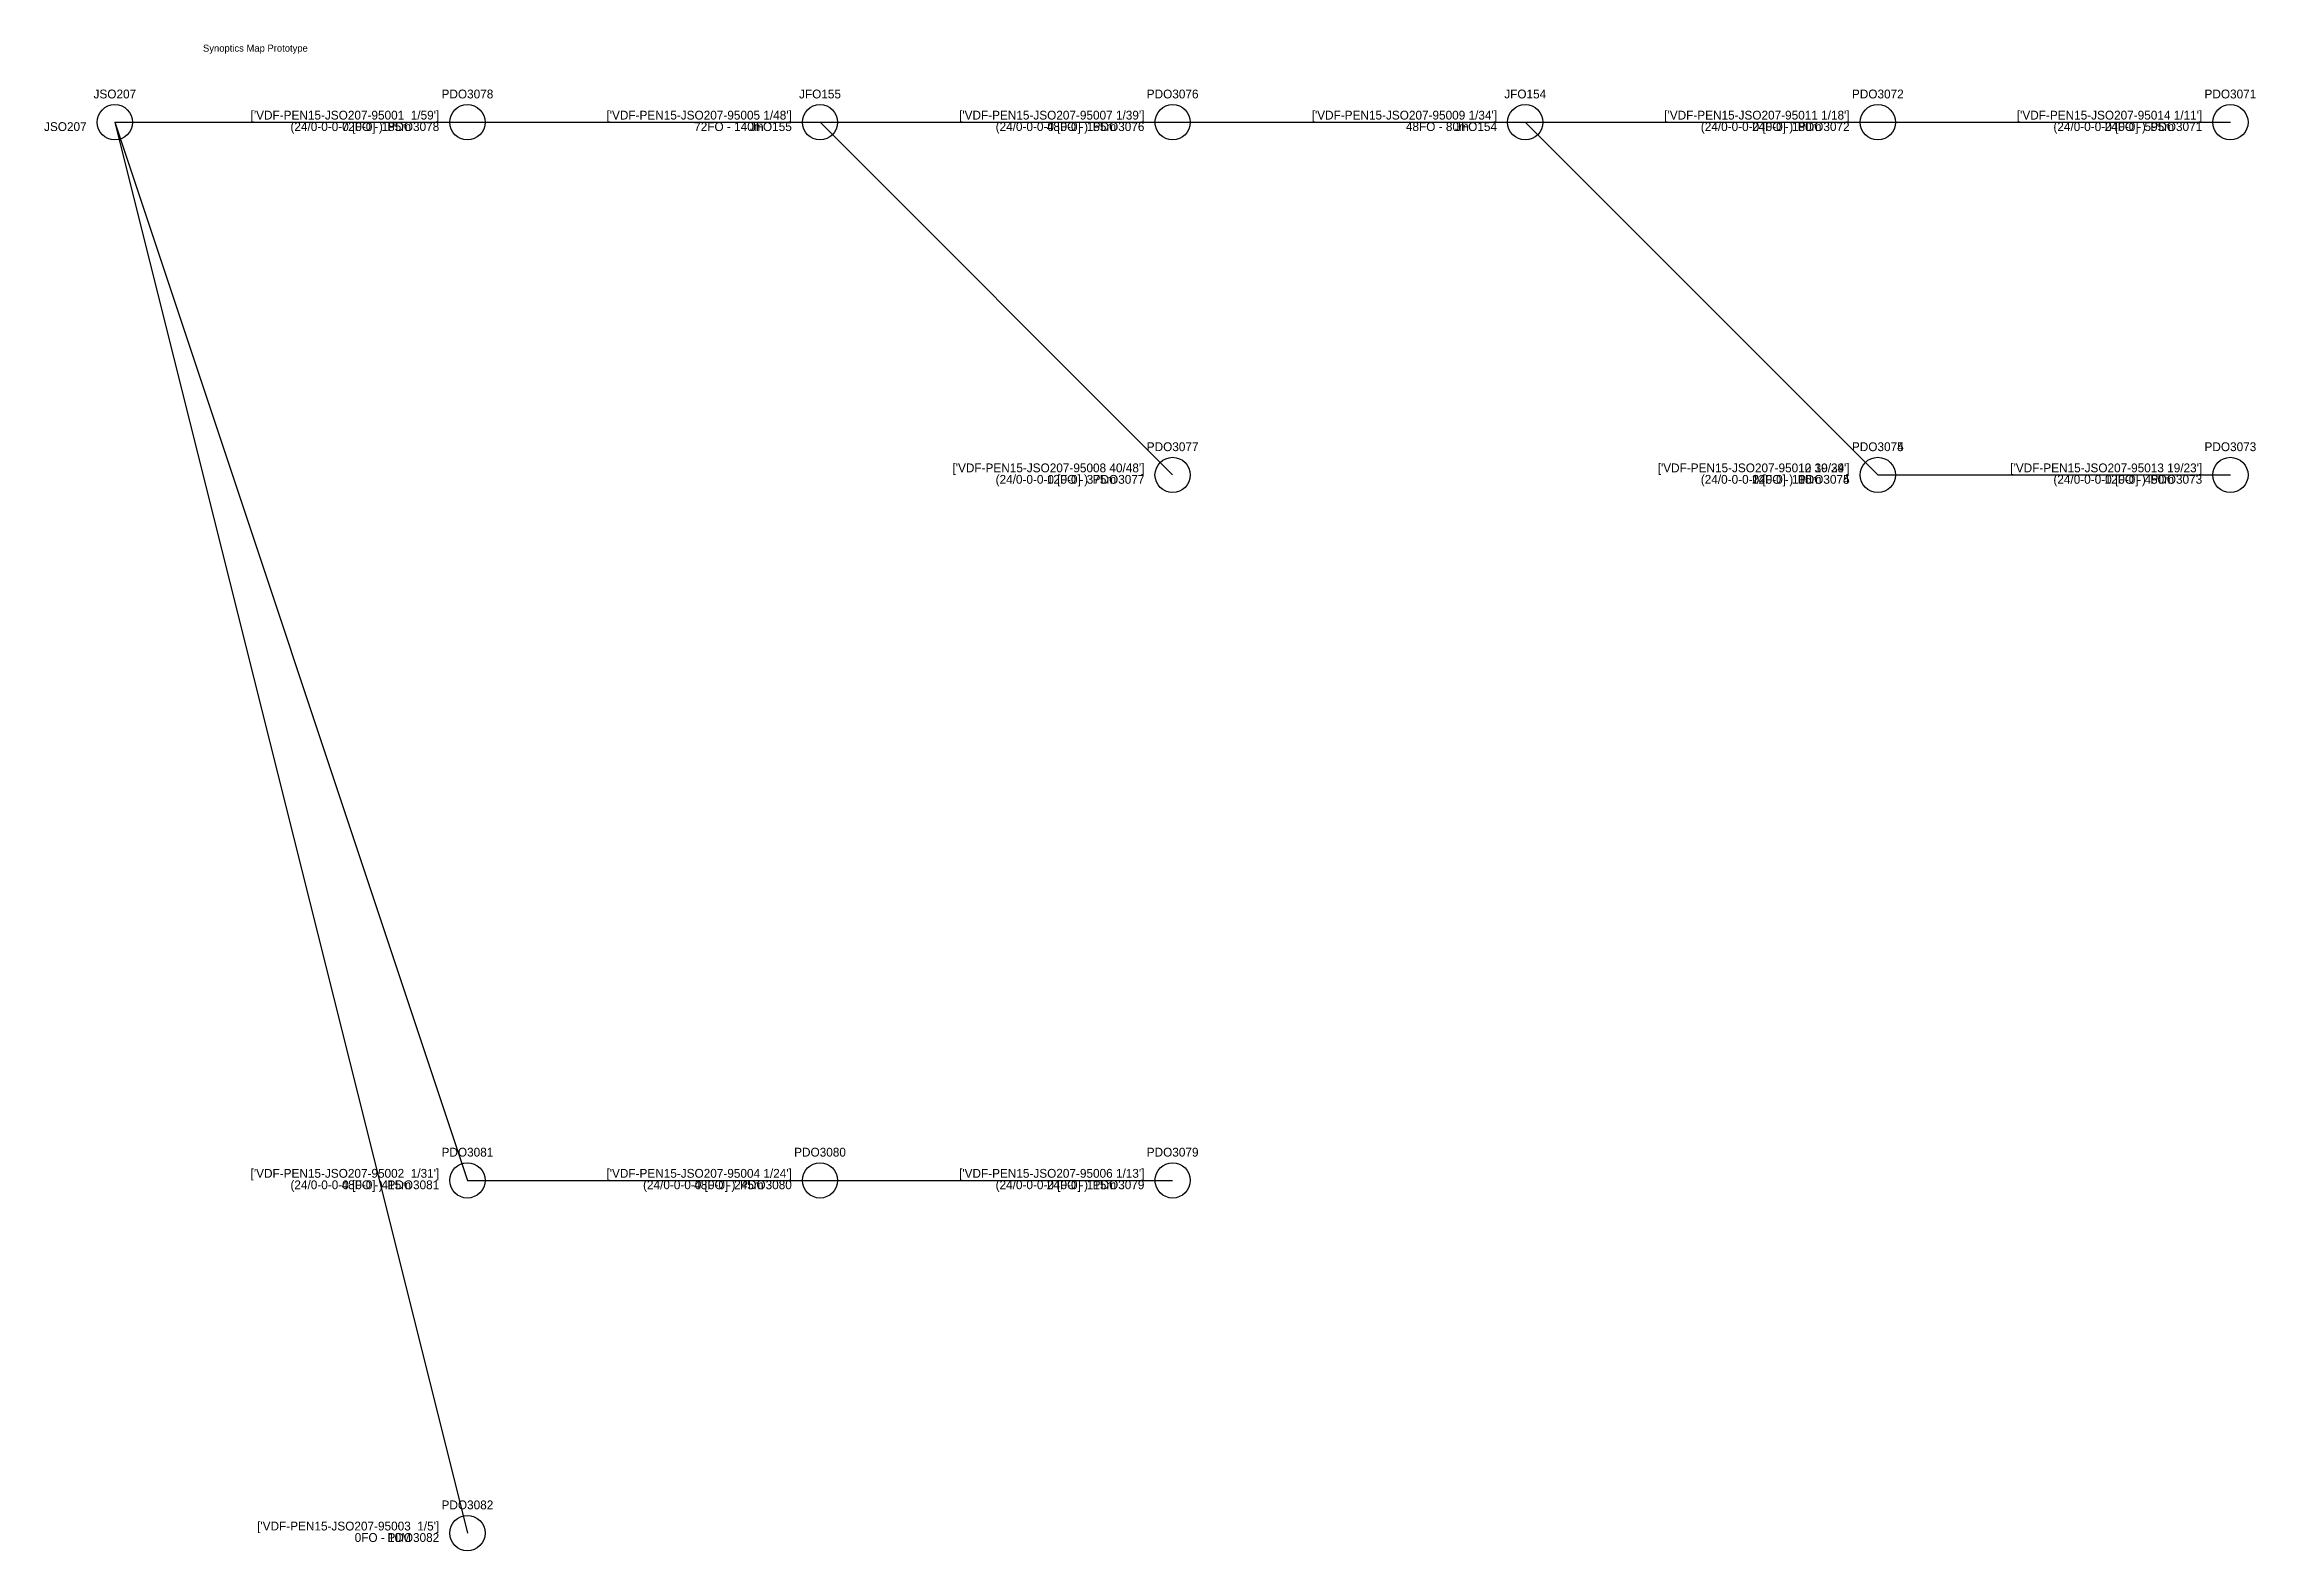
# Model space of a CAD drawing. Header units: metres. Extents: x -20 to 607, y -405 to 22.
import ezdxf
from ezdxf.enums import TextEntityAlignment as Align

# ---------------------------------------------------------------- set-up
doc = ezdxf.new("R2010")
doc.units = ezdxf.units.M
for name, color, linetype in [('SINOP_AEREO', 1, 'Continuous'), ('SINOP_JSFO', 30, 'Continuous'), ('SINOP_PDO', 4, 'Continuous')]:
    doc.layers.add(name, color=color, linetype=linetype)

# ---------------------------------------------------------------- blocks, each defined once
blk = doc.blocks.new('JSO')
at = {"layer": 'SINOP_JSFO'}
blk.add_circle((0, 0), 0.5, dxfattribs=at)
blk = doc.blocks.new('PDO')
at = {"layer": 'SINOP_PDO'}
blk.add_circle((0, 0), 0.5, dxfattribs=at)
blk = doc.blocks.new('JFO')
at = {"layer": 'SINOP_JSFO'}
blk.add_circle((0, 0), 0.5, dxfattribs=at)

msp = doc.modelspace()

# ---------------------------------------------------------------- linework, layer by layer
at = {"layer": 'SINOP_AEREO'}
for p, q in [((0, 0), (100, 0)), ((0, 0), (100, -300)), ((0, 0), (100, -400)), ((100, 0), (200, 0)), ((100, 0), (100, 0)), ((200, 0), (300, 0)), ((200, 0), (300, -100)), ((200, 0), (200, 0)), ((300, 0), (400, 0)), ((300, 0), (300, 0)), ((400, 0), (500, 0)), ((400, 0), (500, -100)), ((400, 0), (500, -100)), ((400, 0), (400, 0)), ((500, 0), (600, 0)), ((500, 0), (500, 0)), ((600, 0), (600, 0)), ((300, -100), (300, -100)), ((500, -100), (600, -100)), ((500, -100), (500, -100)), ((500, -100), (500, -100)), ((600, -100), (600, -100)), ((100, -300), (200, -300)), ((100, -300), (100, -300)), ((200, -300), (300, -300)), ((200, -300), (200, -300)), ((300, -300), (300, -300)), ((100, -400), (100, -400))]:
    msp.add_line(p, q, dxfattribs=at)

# ---------------------------------------------------------------- block references
at = {"layer": 'SINOP_JSFO'}
ref = msp.add_blockref('JSO', (0, 0), dxfattribs=dict(at, xscale=10, yscale=10))
ref.add_attrib('TIPO', 'JSO207', dxfattribs={"height": 2.5}).set_placement((0, 8), align=Align.MIDDLE_CENTER)
ref.add_attrib('JSO#JFO', 'JSO207', dxfattribs={"height": 2.5}).set_placement((-8, 0), align=Align.TOP_RIGHT)
ref = msp.add_blockref('JFO', (200, 0), dxfattribs=dict(at, xscale=10, yscale=10))
ref.add_attrib('TIPO', 'JFO155', dxfattribs={"height": 2.5}).set_placement((200, 8), align=Align.MIDDLE_CENTER)
ref.add_attrib('CABO', "['VDF-PEN15-JSO207-95005 1/48']", dxfattribs={"height": 2.5}).set_placement((192, 0), align=Align.BOTTOM_RIGHT)
ref.add_attrib('JSO#JFO', 'JFO155', dxfattribs={"height": 2.5}).set_placement((192, 0), align=Align.TOP_RIGHT)
ref.add_attrib('CABO_CAP_COP', '72FO - 140m', dxfattribs={"height": 2.5}).set_placement((184, 0), align=Align.TOP_RIGHT)
ref = msp.add_blockref('JFO', (400, 0), dxfattribs=dict(at, xscale=10, yscale=10))
ref.add_attrib('TIPO', 'JFO154', dxfattribs={"height": 2.5}).set_placement((400, 8), align=Align.MIDDLE_CENTER)
ref.add_attrib('CABO', "['VDF-PEN15-JSO207-95009 1/34']", dxfattribs={"height": 2.5}).set_placement((392, 0), align=Align.BOTTOM_RIGHT)
ref.add_attrib('JSO#JFO', 'JFO154', dxfattribs={"height": 2.5}).set_placement((392, 0), align=Align.TOP_RIGHT)
ref.add_attrib('CABO_CAP_COP', '48FO - 80m', dxfattribs={"height": 2.5}).set_placement((384, 0), align=Align.TOP_RIGHT)
at = {"layer": 'SINOP_PDO'}
ref = msp.add_blockref('PDO', (100, 0), dxfattribs=dict(at, xscale=10, yscale=10))
ref.add_attrib('TIPO', 'PDO3078', dxfattribs={"height": 2.5}).set_placement((100, 8), align=Align.MIDDLE_CENTER)
ref.add_attrib('CABO', "['VDF-PEN15-JSO207-95001  1/59']", dxfattribs={"height": 2.5}).set_placement((92, 0), align=Align.BOTTOM_RIGHT)
ref.add_attrib('JFO_PDO', 'PDO3078', dxfattribs={"height": 2.5}).set_placement((92, 0), align=Align.TOP_RIGHT)
ref.add_attrib('CABO_CAP_COP', '72FO - 185m', dxfattribs={"height": 2.5}).set_placement((84, 0), align=Align.TOP_RIGHT)
ref.add_attrib('(CAP/N1-N2-N3-N4)', '(24/0-0-0-0 [0-0] )', dxfattribs={"height": 2.5}).set_placement((76, 0), align=Align.TOP_RIGHT)
ref = msp.add_blockref('PDO', (300, 0), dxfattribs=dict(at, xscale=10, yscale=10))
ref.add_attrib('TIPO', 'PDO3076', dxfattribs={"height": 2.5}).set_placement((300, 8), align=Align.MIDDLE_CENTER)
ref.add_attrib('CABO', "['VDF-PEN15-JSO207-95007 1/39']", dxfattribs={"height": 2.5}).set_placement((292, 0), align=Align.BOTTOM_RIGHT)
ref.add_attrib('JFO_PDO', 'PDO3076', dxfattribs={"height": 2.5}).set_placement((292, 0), align=Align.TOP_RIGHT)
ref.add_attrib('CABO_CAP_COP', '48FO - 155m', dxfattribs={"height": 2.5}).set_placement((284, 0), align=Align.TOP_RIGHT)
ref.add_attrib('(CAP/N1-N2-N3-N4)', '(24/0-0-0-0 [0-0] )', dxfattribs={"height": 2.5}).set_placement((276, 0), align=Align.TOP_RIGHT)
ref = msp.add_blockref('PDO', (500, 0), dxfattribs=dict(at, xscale=10, yscale=10))
ref.add_attrib('TIPO', 'PDO3072', dxfattribs={"height": 2.5}).set_placement((500, 8), align=Align.MIDDLE_CENTER)
ref.add_attrib('CABO', "['VDF-PEN15-JSO207-95011 1/18']", dxfattribs={"height": 2.5}).set_placement((492, 0), align=Align.BOTTOM_RIGHT)
ref.add_attrib('JFO_PDO', 'PDO3072', dxfattribs={"height": 2.5}).set_placement((492, 0), align=Align.TOP_RIGHT)
ref.add_attrib('CABO_CAP_COP', '24FO - 180m', dxfattribs={"height": 2.5}).set_placement((484, 0), align=Align.TOP_RIGHT)
ref.add_attrib('(CAP/N1-N2-N3-N4)', '(24/0-0-0-0 [0-0] )', dxfattribs={"height": 2.5}).set_placement((476, 0), align=Align.TOP_RIGHT)
ref = msp.add_blockref('PDO', (600, 0), dxfattribs=dict(at, xscale=10, yscale=10))
ref.add_attrib('TIPO', 'PDO3071', dxfattribs={"height": 2.5}).set_placement((600, 8), align=Align.MIDDLE_CENTER)
ref.add_attrib('CABO', "['VDF-PEN15-JSO207-95014 1/11']", dxfattribs={"height": 2.5}).set_placement((592, 0), align=Align.BOTTOM_RIGHT)
ref.add_attrib('JFO_PDO', 'PDO3071', dxfattribs={"height": 2.5}).set_placement((592, 0), align=Align.TOP_RIGHT)
ref.add_attrib('CABO_CAP_COP', '24FO - 595m', dxfattribs={"height": 2.5}).set_placement((584, 0), align=Align.TOP_RIGHT)
ref.add_attrib('(CAP/N1-N2-N3-N4)', '(24/0-0-0-0 [0-0] )', dxfattribs={"height": 2.5}).set_placement((576, 0), align=Align.TOP_RIGHT)
ref = msp.add_blockref('PDO', (300, -100), dxfattribs=dict(at, xscale=10, yscale=10))
ref.add_attrib('TIPO', 'PDO3077', dxfattribs={"height": 2.5}).set_placement((300, -92), align=Align.MIDDLE_CENTER)
ref.add_attrib('CABO', "['VDF-PEN15-JSO207-95008 40/48']", dxfattribs={"height": 2.5}).set_placement((292, -100), align=Align.BOTTOM_RIGHT)
ref.add_attrib('JFO_PDO', 'PDO3077', dxfattribs={"height": 2.5}).set_placement((292, -100), align=Align.TOP_RIGHT)
ref.add_attrib('CABO_CAP_COP', '12FO - 375m', dxfattribs={"height": 2.5}).set_placement((284, -100), align=Align.TOP_RIGHT)
ref.add_attrib('(CAP/N1-N2-N3-N4)', '(24/0-0-0-0 [0-0] )', dxfattribs={"height": 2.5}).set_placement((276, -100), align=Align.TOP_RIGHT)
ref = msp.add_blockref('PDO', (500, -100), dxfattribs=dict(at, xscale=10, yscale=10))
ref.add_attrib('TIPO', 'PDO3074', dxfattribs={"height": 2.5}).set_placement((500, -92), align=Align.MIDDLE_CENTER)
ref.add_attrib('CABO', "['VDF-PEN15-JSO207-95010 19/29']", dxfattribs={"height": 2.5}).set_placement((492, -100), align=Align.BOTTOM_RIGHT)
ref.add_attrib('JFO_PDO', 'PDO3074', dxfattribs={"height": 2.5}).set_placement((492, -100), align=Align.TOP_RIGHT)
ref.add_attrib('CABO_CAP_COP', '24FO - 110m', dxfattribs={"height": 2.5}).set_placement((484, -100), align=Align.TOP_RIGHT)
ref.add_attrib('(CAP/N1-N2-N3-N4)', '(24/0-0-0-0 [0-0] )', dxfattribs={"height": 2.5}).set_placement((476, -100), align=Align.TOP_RIGHT)
ref = msp.add_blockref('PDO', (500, -100), dxfattribs=dict(at, xscale=10, yscale=10))
ref.add_attrib('TIPO', 'PDO3075', dxfattribs={"height": 2.5}).set_placement((500, -92), align=Align.MIDDLE_CENTER)
ref.add_attrib('CABO', "['VDF-PEN15-JSO207-95012 30/34']", dxfattribs={"height": 2.5}).set_placement((492, -100), align=Align.BOTTOM_RIGHT)
ref.add_attrib('JFO_PDO', 'PDO3075', dxfattribs={"height": 2.5}).set_placement((492, -100), align=Align.TOP_RIGHT)
ref.add_attrib('CABO_CAP_COP', '12FO - 105m', dxfattribs={"height": 2.5}).set_placement((484, -100), align=Align.TOP_RIGHT)
ref.add_attrib('(CAP/N1-N2-N3-N4)', '(24/0-0-0-0 [0-0] )', dxfattribs={"height": 2.5}).set_placement((476, -100), align=Align.TOP_RIGHT)
ref = msp.add_blockref('PDO', (600, -100), dxfattribs=dict(at, xscale=10, yscale=10))
ref.add_attrib('TIPO', 'PDO3073', dxfattribs={"height": 2.5}).set_placement((600, -92), align=Align.MIDDLE_CENTER)
ref.add_attrib('CABO', "['VDF-PEN15-JSO207-95013 19/23']", dxfattribs={"height": 2.5}).set_placement((592, -100), align=Align.BOTTOM_RIGHT)
ref.add_attrib('JFO_PDO', 'PDO3073', dxfattribs={"height": 2.5}).set_placement((592, -100), align=Align.TOP_RIGHT)
ref.add_attrib('CABO_CAP_COP', '12FO - 450m', dxfattribs={"height": 2.5}).set_placement((584, -100), align=Align.TOP_RIGHT)
ref.add_attrib('(CAP/N1-N2-N3-N4)', '(24/0-0-0-0 [0-0] )', dxfattribs={"height": 2.5}).set_placement((576, -100), align=Align.TOP_RIGHT)
ref = msp.add_blockref('PDO', (100, -300), dxfattribs=dict(at, xscale=10, yscale=10))
ref.add_attrib('TIPO', 'PDO3081', dxfattribs={"height": 2.5}).set_placement((100, -292), align=Align.MIDDLE_CENTER)
ref.add_attrib('CABO', "['VDF-PEN15-JSO207-95002  1/31']", dxfattribs={"height": 2.5}).set_placement((92, -300), align=Align.BOTTOM_RIGHT)
ref.add_attrib('JFO_PDO', 'PDO3081', dxfattribs={"height": 2.5}).set_placement((92, -300), align=Align.TOP_RIGHT)
ref.add_attrib('CABO_CAP_COP', '48FO - 415m', dxfattribs={"height": 2.5}).set_placement((84, -300), align=Align.TOP_RIGHT)
ref.add_attrib('(CAP/N1-N2-N3-N4)', '(24/0-0-0-0 [0-0] )', dxfattribs={"height": 2.5}).set_placement((76, -300), align=Align.TOP_RIGHT)
ref = msp.add_blockref('PDO', (200, -300), dxfattribs=dict(at, xscale=10, yscale=10))
ref.add_attrib('TIPO', 'PDO3080', dxfattribs={"height": 2.5}).set_placement((200, -292), align=Align.MIDDLE_CENTER)
ref.add_attrib('CABO', "['VDF-PEN15-JSO207-95004 1/24']", dxfattribs={"height": 2.5}).set_placement((192, -300), align=Align.BOTTOM_RIGHT)
ref.add_attrib('JFO_PDO', 'PDO3080', dxfattribs={"height": 2.5}).set_placement((192, -300), align=Align.TOP_RIGHT)
ref.add_attrib('CABO_CAP_COP', '48FO - 245m', dxfattribs={"height": 2.5}).set_placement((184, -300), align=Align.TOP_RIGHT)
ref.add_attrib('(CAP/N1-N2-N3-N4)', '(24/0-0-0-0 [0-0] )', dxfattribs={"height": 2.5}).set_placement((176, -300), align=Align.TOP_RIGHT)
ref = msp.add_blockref('PDO', (300, -300), dxfattribs=dict(at, xscale=10, yscale=10))
ref.add_attrib('TIPO', 'PDO3079', dxfattribs={"height": 2.5}).set_placement((300, -292), align=Align.MIDDLE_CENTER)
ref.add_attrib('CABO', "['VDF-PEN15-JSO207-95006 1/13']", dxfattribs={"height": 2.5}).set_placement((292, -300), align=Align.BOTTOM_RIGHT)
ref.add_attrib('JFO_PDO', 'PDO3079', dxfattribs={"height": 2.5}).set_placement((292, -300), align=Align.TOP_RIGHT)
ref.add_attrib('CABO_CAP_COP', '24FO - 115m', dxfattribs={"height": 2.5}).set_placement((284, -300), align=Align.TOP_RIGHT)
ref.add_attrib('(CAP/N1-N2-N3-N4)', '(24/0-0-0-0 [0-0] )', dxfattribs={"height": 2.5}).set_placement((276, -300), align=Align.TOP_RIGHT)
ref = msp.add_blockref('PDO', (100, -400), dxfattribs=dict(at, xscale=10, yscale=10))
ref.add_attrib('TIPO', 'PDO3082', dxfattribs={"height": 2.5}).set_placement((100, -392), align=Align.MIDDLE_CENTER)
ref.add_attrib('CABO', "['VDF-PEN15-JSO207-95003  1/5']", dxfattribs={"height": 2.5}).set_placement((92, -400), align=Align.BOTTOM_RIGHT)
ref.add_attrib('JFO_PDO', 'PDO3082', dxfattribs={"height": 2.5}).set_placement((92, -400), align=Align.TOP_RIGHT)
ref.add_attrib('CABO_CAP_COP', '0FO - 10M', dxfattribs={"height": 2.5}).set_placement((84, -400), align=Align.TOP_RIGHT)

# ---------------------------------------------------------------- texts
msp.add_text('Synoptics Map Prototype', height=2).set_placement((25, 20))

doc.saveas('drawing.dxf')
